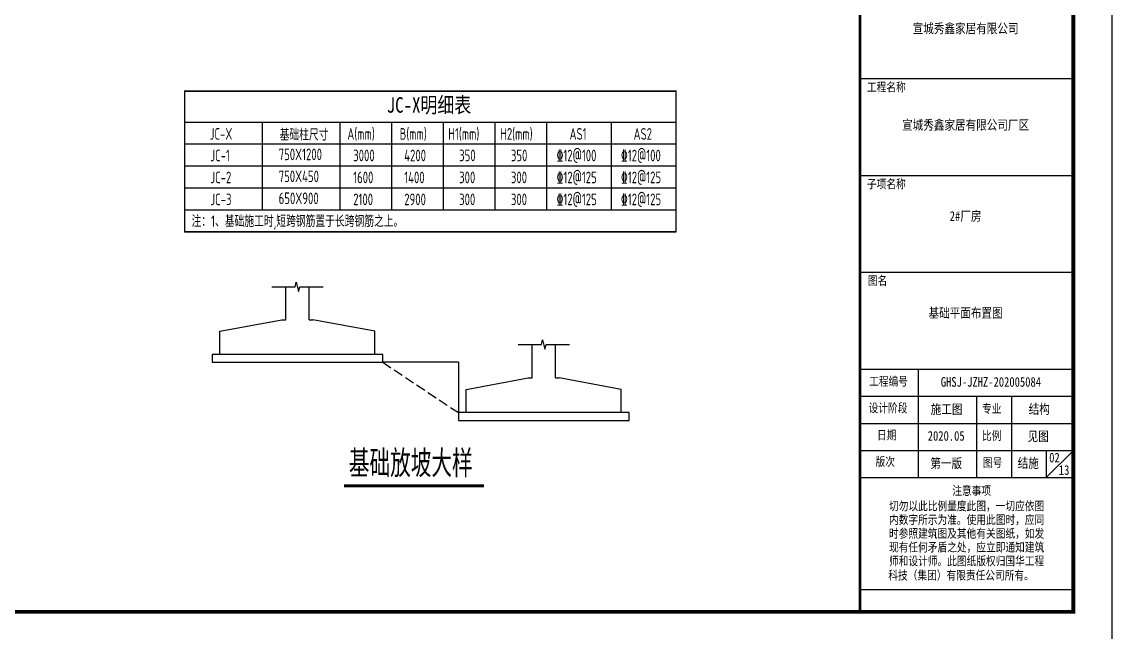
# Model space of a CAD drawing. Extents: x 9752569 to 9923256, y 1590558 to 2510207.
# Drawn here: x 9881093 to 9923256, y 2342907 to 2366538 of the extents above; entities that cross this region are included whole.
import ezdxf
from ezdxf.enums import TextEntityAlignment as Align

# ---------------------------------------------------------------- set-up
doc = ezdxf.new("R2010")
doc.units = 0
doc.header["$LTSCALE"] = 1000
doc.header["$MEASUREMENT"] = 0
doc.linetypes.add('DASH', pattern=[0.35, 0.25, -0.1])
doc.layers.get('0').update_dxf_attribs({"linetype": 'CONTINUOUS'})
for name, color, linetype in [('1505', 2, 'CONTINUOUS'), ('DIM_SYMB', 3, 'CONTINUOUS'), ('PP-PM-TK', 7, 'CONTINUOUS'), ('PUB_TEXT', 7, 'CONTINUOUS'), ('PUB_TITLE', 4, 'CONTINUOUS'), ('TEXT', 7, 'CONTINUOUS')]:
    doc.layers.add(name, color=color, linetype=linetype)
doc.styles.add('-宋体', font='')
doc.styles.add('_HZTXT', font='atssdeng.shx', dxfattribs={"width": 0.8, "bigfont": 'atssdchn.shx'})
doc.styles.add('TQ', font='txt.shx', dxfattribs={"width": 0.8, "bigfont": 'hztxt.shx'})
doc.styles.add('TSSD_REIN', font='atssdeng.shx', dxfattribs={"width": 0.7, "bigfont": 'atssdchn.shx'})
doc.styles.add('仿宋', font='', dxfattribs={"width": 0.8})
doc.styles.get('-宋体').set_extended_font_data('SimSun')
doc.styles.get('仿宋').set_extended_font_data('SimSun')

# ---------------------------------------------------------------- blocks, each defined once
blk = doc.blocks.new('A2 TK 2019')
at = {"layer": 'PP-PM-TK', "color": 4}
for p, q in [((7035935, 1988948), (7041435, 1988948)), ((7035935, 1986448), (7041435, 1986448)), ((7035935, 1983948), (7041435, 1983948)), ((7035935, 1981448), (7041435, 1981448)), ((7037435, 1981448), (7037435, 1978648)), ((7035935, 1980748), (7041435, 1980748)), ((7038935, 1980748), (7038935, 1978648)), ((7039840, 1980748), (7039840, 1978648)), ((7035935, 1980048), (7041435, 1980048)), ((7035935, 1979348), (7041435, 1979348)), ((7041435, 1979348), (7040735, 1978648)), ((7040735, 1979348), (7040735, 1978648))]:
    blk.add_line(p, q, dxfattribs=at)
at = {"layer": 'PP-PM-TK', "color": 4, "const_width": 70}
blk.add_lwpolyline([(7035935, 2015184), (7041435, 2015184), (7041435, 1975184), (7035935, 1975184)], close=True, dxfattribs=at)
at = {"layer": 'PP-PM-TK', "color": 4, "const_width": 40}
for points in [[(7035935, 1978648), (7041435, 1978648)], [(7035935, 1975756), (7041435, 1975756)]]:
    blk.add_lwpolyline(points, dxfattribs=at)
at = {"layer": 'PUB_TEXT', "color": 2, "style": 'TQ'}
for s, p in [('工程名称', (7036114, 1988590)), ('子项名称', (7036114, 1986089)), ('图名', (7036138, 1983596)), ('工程编号', (7036169, 1980997)), ('设计阶段', (7036156, 1980311)), ('专业', (7039080, 1980294)), ('日期', (7036374, 1979611)), ('比例', (7039080, 1979594)), ('版次', (7036335, 1978925)), ('图号', (7039103, 1978902)), ('注意事项', (7038312, 1978175)), ('切勿以此比例量度此图，一切应依图', (7036682, 1977780)), ('内数字所示为准。使用此图时，应同', (7036682, 1977426)), ('时参照建筑图及其他有关图纸，如发', (7036682, 1977071)), ('现有任何矛盾之处，应立即通知建筑', (7036682, 1976716)), ('师和设计师。此图纸版权归国华工程', (7036682, 1976361)), ('科技（集团）有限责任公司所有。', (7036664, 1975992))]:
    blk.add_text(s, height=250, dxfattribs=at).set_placement(p)
at = {"layer": 'PUB_TITLE', "color": 0, "style": '仿宋', "width": 0.8}
for s, p in [('宣城秀鑫家居有限公司', (7038656, 1990116)), ('宣城秀鑫家居有限公司厂区', (7038656, 1987626)), ('2#厂房', (7038656, 1985275))]:
    blk.add_text(s, height=250, dxfattribs=at).set_placement(p, align=Align.CENTER)
for s, p in [('GHSJ-JZHZ-202005084', (7038016, 1980994)), ('施工图', (7037757, 1980289)), ('结构', (7040282, 1980294)), ('2020.05', (7037680, 1979601)), ('见图', (7040256, 1979591)), ('第一版', (7037748, 1978895)), ('结施', (7039998, 1978901)), ('13', (7041059, 1978720))]:
    blk.add_text(s, height=250, dxfattribs=at).set_placement(p)
blk = doc.blocks.new('32GBG5H5H')
at = {"layer": '1505'}
for p, q in [((5527457, 2140994), (5527457, 2141842)), ((5528057, 2140994), (5528057, 2141842)), ((5525757, 2140694), (5527357, 2140994)), ((5527357, 2140994), (5527457, 2140994)), ((5528057, 2140994), (5528157, 2140994)), ((5529757, 2140694), (5528157, 2140994)), ((5525757, 2140094), (5525757, 2140694)), ((5529757, 2140094), (5529757, 2140694)), ((5533807, 2139495), (5533807, 2140357)), ((5534407, 2139495), (5534407, 2140357)), ((5531907, 2139894), (5529957, 2139894)), ((5531907, 2139894), (5531907, 2138595)), ((5532107, 2139195), (5533707, 2139495)), ((5533707, 2139495), (5533807, 2139495)), ((5534407, 2139495), (5534507, 2139495)), ((5536107, 2139195), (5534507, 2139495)), ((5532107, 2138595), (5532107, 2139195)), ((5536107, 2138595), (5536107, 2139195))]:
    blk.add_line(p, q, dxfattribs=at)
at = {"layer": '1505', "linetype": 'DASH'}
blk.add_line((5529957, 2139894), (5531907, 2138595), dxfattribs=at)
at = {"layer": '1505'}
for points in [[(5527097, 2141842), (5527697, 2141842), (5527727, 2141962), (5527787, 2141722), (5527817, 2141842), (5528417, 2141842)], [(5527097, 2141842), (5527697, 2141842), (5527727, 2141962), (5527787, 2141722), (5527817, 2141842), (5528417, 2141842)], [(5533447, 2140357), (5534047, 2140357), (5534077, 2140477), (5534137, 2140237), (5534167, 2140357), (5534767, 2140357)], [(5533447, 2140357), (5534047, 2140357), (5534077, 2140477), (5534137, 2140237), (5534167, 2140357), (5534767, 2140357)], [(5525557, 2139894), (5529957, 2139894), (5529957, 2140094), (5525557, 2140094), (5525557, 2139894)], [(5531907, 2138395), (5536307, 2138395), (5536307, 2138595), (5531907, 2138595), (5531907, 2138395)]]:
    blk.add_lwpolyline(points, dxfattribs=at)
at = {"layer": 'DIM_SYMB', "const_width": 70}
blk.add_lwpolyline([(5528956, 2136706), (5532563, 2136706)], dxfattribs=at)
at = {"layer": 'TEXT', "ltscale": 99, "style": '_HZTXT', "width": 0.8}
blk.add_text('基础放坡大样', height=700, dxfattribs=at).set_placement((5529083, 2136929))

msp = doc.modelspace()

# ---------------------------------------------------------------- linework, layer by layer
at = {"layer": 'PUB_TEXT', "color": 150}
for p, q in [((9887384.6, 2363857.4), (9887384.6, 2358407.4)), ((9887384.6, 2363857.4), (9906384.3, 2363857.4)), ((9906384.3, 2363857.4), (9906384.3, 2358407.4)), ((9887384.6, 2362657.4), (9906384.3, 2362657.4)), ((9890384.3, 2362657.4), (9890384.3, 2359257.4)), ((9893384.3, 2362657.4), (9893384.3, 2359257.4)), ((9895384.3, 2362657.4), (9895384.3, 2359257.4)), ((9897384.3, 2362657.4), (9897384.3, 2359257.4)), ((9899384.3, 2362657.4), (9899384.3, 2359257.4)), ((9901384.3, 2362657.4), (9901384.3, 2359257.4)), ((9903884.3, 2362657.4), (9903884.3, 2359257.4)), ((9887384.6, 2361807.4), (9906384.3, 2361807.4)), ((9887384.6, 2360957.4), (9906384.3, 2360957.4)), ((9887384.6, 2360107.4), (9906384.3, 2360107.4)), ((9887384.6, 2359257.4), (9906384.3, 2359257.4)), ((9887384.6, 2358407.4), (9906384.3, 2358407.4))]:
    msp.add_line(p, q, dxfattribs=at)
at = {"layer": 'PUB_TEXT', "color": 150, "const_width": 53}
msp.add_lwpolyline([(9887384.6, 2363857.4), (9906384.3, 2363857.4), (9906384.3, 2358407.4), (9887384.6, 2358407.4)], close=True, dxfattribs=at)
at = {"layer": 'PUB_TITLE'}
msp.add_lwpolyline([(9811805.5, 2342194.8), (9923255.5, 2342194.8), (9923255.5, 2405194.8), (9811805.5, 2405194.8)], close=True, dxfattribs=at)
at = {"layer": 'PUB_TITLE', "const_width": 150}
msp.add_lwpolyline([(9815555.5, 2343694.8), (9921755.5, 2343694.8), (9921755.5, 2403694.8), (9815555.5, 2403694.8)], close=True, dxfattribs=at)

# ---------------------------------------------------------------- block references
at = {"xscale": 1.5, "yscale": 1.5, "zscale": 1.5}
for name, p in [('A2 TK 2019', (-640397.3, -619080.9)), ('32GBG5H5H', (1600114, -856485.5))]:
    msp.add_blockref(name, p, dxfattribs=at)

# ---------------------------------------------------------------- texts
at = {"layer": 'PUB_TEXT', "color": 150}
for s, height, style, width, p in [('JC-X明细表', 600, '-宋体', 0.8, (9895201.2, 2363018.5)), ('JC-X', 450, 'TSSD_REIN', 0.7, (9888358.8, 2361973.3)), ('基础柱尺寸', 450, 'TSSD_REIN', 0.7, (9891062.1, 2361939.9)), ('A(mm)', 450, 'TSSD_REIN', 0.7, (9893679.9, 2361973.3)), ('B(mm)', 450, 'TSSD_REIN', 0.7, (9895705.3, 2361973.3)), ('H1(mm)', 450, 'TSSD_REIN', 0.7, (9897583.4, 2361973.3)), ('H2(mm)', 450, 'TSSD_REIN', 0.7, (9899590.3, 2361973.3)), ('AS1', 450, 'TSSD_REIN', 0.7, (9902273.7, 2361973.3)), ('AS2', 450, 'TSSD_REIN', 0.7, (9904749.2, 2361973.3)), ('JC-1', 450, 'TSSD_REIN', 0.7, (9888386.1, 2361137.7)), ('750X1200', 450, 'TSSD_REIN', 0.7, (9891025.7, 2361180)), ('3000', 450, 'TSSD_REIN', 0.7, (9893907.8, 2361137.7)), ('4200', 450, 'TSSD_REIN', 0.7, (9895880.5, 2361137.7)), ('350', 450, 'TSSD_REIN', 0.7, (9898004.1, 2361137.7)), ('350', 450, 'TSSD_REIN', 0.7, (9900005.3, 2361137.7)), ('%%13212@100', 450, 'TSSD_REIN', 0.7, (9901767.5, 2361137.7)), ('%%13212@100', 450, 'TSSD_REIN', 0.7, (9904256.5, 2361137.7)), ('JC-2', 450, 'TSSD_REIN', 0.7, (9888386.1, 2360287.7)), ('750X450', 450, 'TSSD_REIN', 0.7, (9891025.7, 2360330)), ('1600', 450, 'TSSD_REIN', 0.7, (9893907.8, 2360287.7)), ('1400', 450, 'TSSD_REIN', 0.7, (9895880.5, 2360287.7)), ('300', 450, 'TSSD_REIN', 0.7, (9898004.1, 2360287.7)), ('300', 450, 'TSSD_REIN', 0.7, (9900005.3, 2360287.7)), ('%%13212@125', 450, 'TSSD_REIN', 0.7, (9901767.5, 2360287.7)), ('%%13212@125', 450, 'TSSD_REIN', 0.7, (9904256.5, 2360287.7)), ('JC-3', 450, 'TSSD_REIN', 0.7, (9888386.1, 2359437.7)), ('650X900', 450, 'TSSD_REIN', 0.7, (9891025.7, 2359480)), ('2100', 450, 'TSSD_REIN', 0.7, (9893907.8, 2359437.7)), ('2900', 450, 'TSSD_REIN', 0.7, (9895880.5, 2359437.7)), ('300', 450, 'TSSD_REIN', 0.7, (9898004.1, 2359437.7)), ('300', 450, 'TSSD_REIN', 0.7, (9900005.3, 2359437.7)), ('%%13212@125', 450, 'TSSD_REIN', 0.7, (9901767.5, 2359437.7)), ('%%13212@125', 450, 'TSSD_REIN', 0.7, (9904256.5, 2359437.7)), ('注：1、基础施工时,短跨钢筋置于长跨钢筋之上。', 450, 'TSSD_REIN', 0.7, (9887655.4, 2358593.2))]:
    msp.add_text(s, height=height, dxfattribs=dict(at, style=style, width=width)).set_placement(p)
at = {"layer": 'PUB_TITLE', "color": 6, "style": '仿宋', "width": 0.8}
msp.add_text('基础平面布置图', height=375, dxfattribs=at).set_placement((9917586.8, 2355082), align=Align.CENTER)
msp.add_text('02', height=375, dxfattribs=at).set_placement((9920819.1, 2349478.9))

doc.saveas('drawing.dxf')
